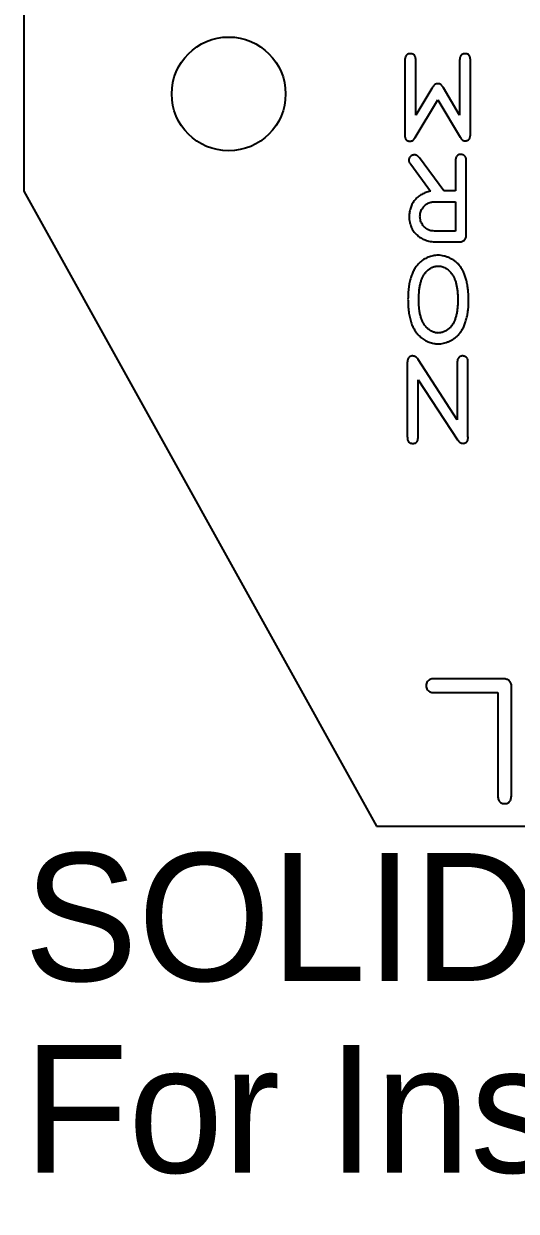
# Model space of a CAD drawing. Header units: inches. Extents: x -1.74 to 2.38, y -4.83 to 1.06.
# Drawn here: x -1.738 to -1.004, y -4.831 to -3.063 of the extents above; entities that cross this region are included whole.
import ezdxf

# ---------------------------------------------------------------- set-up
doc = ezdxf.new("R2010")
doc.units = ezdxf.units.IN
doc.header["$MEASUREMENT"] = 0
doc.styles.add('SLDTEXTSTYLE0', font='Arail.ttf')

msp = doc.modelspace()

# ---------------------------------------------------------------- linework, layer by layer
at = {"color": 1, "linetype": 'Continuous', "lineweight": 25}
for p, q in [((-1.7375, 1.0625), (-1.7375, -3.3125)), ((-1.1702, -3.1165), (-1.1702, -3.2292)), ((-1.1541, -3.199), (-1.1541, -3.1175)), ((-1.0887, -3.1179), (-1.0887, -3.199)), ((-1.0726, -3.2271), (-1.0726, -3.1182)), ((-1.1302, -3.1593), (-1.1541, -3.199)), ((-1.0887, -3.199), (-1.113, -3.1583)), ((-1.1549, -3.2326), (-1.1214, -3.1763)), ((-1.1214, -3.1763), (-1.0879, -3.2318)), ((-1.1124, -3.3119), (-1.1487, -3.2627)), ((-1.095, -3.2682), (-1.095, -3.3119)), ((-1.079, -3.3765), (-1.079, -3.2689)), ((-1.1615, -3.2722), (-1.1323, -3.3125)), ((-1.7375, -3.3125), (-1.2125, -4.2575)), ((-1.095, -3.3119), (-1.1124, -3.3119)), ((-1.1231, -3.328), (-1.095, -3.328)), ((-1.095, -3.328), (-1.095, -3.3717)), ((-1.095, -3.3717), (-1.1245, -3.3717)), ((-1.1239, -3.3877), (-1.0908, -3.3877)), ((-1.1206, -3.5395), (-1.1206, -3.5395)), ((-1.1666, -3.5667), (-1.1666, -3.678)), ((-1.0923, -3.6526), (-1.1505, -3.5628)), ((-1.0923, -3.5669), (-1.0923, -3.6526)), ((-1.0763, -3.6777), (-1.0763, -3.5681)), ((-1.1505, -3.6773), (-1.1505, -3.5929)), ((-1.1505, -3.5929), (-1.0921, -3.6822)), ((-1.0244, -4.0382), (-1.1232, -4.0382)), ((-1.1252, -4.0585), (-1.0319, -4.0585)), ((-1.0319, -4.0585), (-1.0319, -4.2116)), ((-1.0115, -4.2116), (-1.0115, -4.0519)), ((-1.2125, -4.2575), (-0.0625, -4.2575))]:
    msp.add_line(p, q, dxfattribs=at)
msp.add_circle((-1.4325, -3.1675), 0.0847, dxfattribs=at)
for points, knots in [([(-1.1623, -3.1076), (-1.1628, -3.1076), (-1.164, -3.1077), (-1.1656, -3.1081), (-1.1669, -3.1089), (-1.1681, -3.1098), (-1.169, -3.1111), (-1.1696, -3.1127), (-1.17, -3.1145), (-1.1701, -3.1158), (-1.1702, -3.1165)], [0, 0, 0, 0, 0.132713, 0.252265, 0.363903, 0.472404, 0.585277, 0.708362, 0.846212, 1, 1, 1, 1]), ([(-1.1547, -3.1116), (-1.1551, -3.111), (-1.1558, -3.1099), (-1.1576, -3.1086), (-1.1598, -3.1079), (-1.1614, -3.1077), (-1.1623, -3.1076)], [0, 0, 0, 0, 0.230738, 0.462129, 0.711791, 1, 1, 1, 1]), ([(-1.0805, -3.1076), (-1.0813, -3.1077), (-1.0829, -3.1078), (-1.0851, -3.1088), (-1.0869, -3.1101), (-1.0876, -3.1114), (-1.0879, -3.112)], [0, 0, 0, 0, 0.264173, 0.52785, 0.771962, 1, 1, 1, 1]), ([(-1.0726, -3.1182), (-1.0727, -3.1174), (-1.0727, -3.1158), (-1.073, -3.1135), (-1.0736, -3.1117), (-1.0745, -3.1101), (-1.0756, -3.1089), (-1.077, -3.1081), (-1.0787, -3.1076), (-1.0799, -3.1076), (-1.0805, -3.1076)], [0, 0, 0, 0, 0.16895, 0.315731, 0.445127, 0.5584, 0.663647, 0.767004, 0.877117, 1, 1, 1, 1]), ([(-1.1541, -3.1175), (-1.1541, -3.1167), (-1.1541, -3.1155), (-1.1543, -3.1138), (-1.1544, -3.1126), (-1.1546, -3.1119), (-1.1547, -3.1116)], [0, 0, 0, 0, 0.373746, 0.642778, 0.836324, 1, 1, 1, 1]), ([(-1.0879, -3.112), (-1.0881, -3.1124), (-1.0883, -3.1131), (-1.0886, -3.1144), (-1.0887, -3.116), (-1.0887, -3.1172), (-1.0887, -3.1179)], [0, 0, 0, 0, 0.195534, 0.395189, 0.647995, 1, 1, 1, 1]), ([(-1.1212, -3.1525), (-1.1217, -3.1525), (-1.1226, -3.1525), (-1.1238, -3.1526), (-1.1249, -3.153), (-1.126, -3.1536), (-1.1269, -3.1545), (-1.1279, -3.1557), (-1.129, -3.1574), (-1.1298, -3.1586), (-1.1302, -3.1593)], [0, 0, 0, 0, 0.112445, 0.21645, 0.311298, 0.402519, 0.505251, 0.638112, 0.803125, 1, 1, 1, 1]), ([(-1.113, -3.1583), (-1.1133, -3.1578), (-1.114, -3.1567), (-1.1149, -3.1554), (-1.1159, -3.1544), (-1.1171, -3.1533), (-1.1189, -3.1525), (-1.1204, -3.1525), (-1.1212, -3.1525)], [0, 0, 0, 0, 0.1799801, 0.3341708, 0.4646223, 0.5710814, 0.7701176, 1, 1, 1, 1]), ([(-1.1702, -3.2292), (-1.1702, -3.2299), (-1.1702, -3.2312), (-1.1699, -3.233), (-1.1694, -3.2346), (-1.1685, -3.2358), (-1.1674, -3.2368), (-1.166, -3.2374), (-1.1644, -3.2377), (-1.1633, -3.2377), (-1.1626, -3.2377)], [0, 0, 0, 0, 0.157138, 0.293657, 0.413846, 0.522798, 0.630234, 0.741011, 0.86118, 1, 1, 1, 1]), ([(-1.1626, -3.2377), (-1.1619, -3.2377), (-1.1604, -3.2377), (-1.1587, -3.2369), (-1.1575, -3.236), (-1.1567, -3.2351), (-1.1558, -3.2339), (-1.1552, -3.2331), (-1.1549, -3.2326)], [0, 0, 0, 0, 0.23655, 0.442392, 0.550927, 0.680922, 0.827996, 1, 1, 1, 1]), ([(-1.0879, -3.2318), (-1.0877, -3.2323), (-1.0871, -3.2333), (-1.0863, -3.2344), (-1.0855, -3.2355), (-1.0844, -3.2364), (-1.0829, -3.2372), (-1.0816, -3.2373), (-1.0809, -3.2373)], [0, 0, 0, 0, 0.180976, 0.334663, 0.468125, 0.579895, 0.780988, 1, 1, 1, 1]), ([(-1.0809, -3.2373), (-1.0802, -3.2373), (-1.079, -3.2373), (-1.0772, -3.2368), (-1.0757, -3.2361), (-1.0746, -3.2349), (-1.0736, -3.2334), (-1.073, -3.2316), (-1.0727, -3.2295), (-1.0726, -3.228), (-1.0726, -3.2271)], [0, 0, 0, 0, 0.1314, 0.247774, 0.354267, 0.461615, 0.572866, 0.697925, 0.838731, 1, 1, 1, 1]), ([(-1.1562, -3.2583), (-1.1568, -3.2583), (-1.1579, -3.2584), (-1.1594, -3.2588), (-1.1608, -3.2595), (-1.1621, -3.2605), (-1.1631, -3.2616), (-1.1638, -3.263), (-1.1643, -3.2644), (-1.1644, -3.2655), (-1.1644, -3.266)], [0, 0, 0, 0, 0.135646, 0.261721, 0.384461, 0.506394, 0.629134, 0.747998, 0.871067, 1, 1, 1, 1]), ([(-1.1644, -3.266), (-1.1644, -3.2665), (-1.1644, -3.2674), (-1.164, -3.2687), (-1.1633, -3.27), (-1.1626, -3.2709), (-1.1623, -3.2713)], [0, 0, 0, 0, 0.226314, 0.465329, 0.719634, 1, 1, 1, 1]), ([(-1.1487, -3.2627), (-1.149, -3.2623), (-1.1496, -3.2616), (-1.1505, -3.2606), (-1.1514, -3.2598), (-1.1525, -3.259), (-1.1541, -3.2584), (-1.1555, -3.2583), (-1.1562, -3.2583)], [0, 0, 0, 0, 0.167316, 0.314257, 0.44369, 0.554631, 0.763519, 1, 1, 1, 1]), ([(-1.0871, -3.2576), (-1.0878, -3.2576), (-1.0889, -3.2576), (-1.0906, -3.2581), (-1.092, -3.2589), (-1.0932, -3.2601), (-1.0941, -3.2616), (-1.0947, -3.2635), (-1.095, -3.2657), (-1.095, -3.2673), (-1.095, -3.2682)], [0, 0, 0, 0, 0.122837, 0.234702, 0.33802, 0.443195, 0.556426, 0.685775, 0.832502, 1, 1, 1, 1]), ([(-1.0792, -3.2635), (-1.0793, -3.2631), (-1.0795, -3.2622), (-1.0801, -3.2611), (-1.0809, -3.2601), (-1.0819, -3.2592), (-1.0831, -3.2585), (-1.0843, -3.258), (-1.0857, -3.2577), (-1.0866, -3.2576), (-1.0871, -3.2576)], [0, 0, 0, 0, 0.123366, 0.242353, 0.362472, 0.483883, 0.610359, 0.735567, 0.865265, 1, 1, 1, 1]), ([(-1.079, -3.2689), (-1.079, -3.2682), (-1.079, -3.2669), (-1.079, -3.2653), (-1.079, -3.2643), (-1.0791, -3.2638), (-1.0792, -3.2635)], [0, 0, 0, 0, 0.430216, 0.695917, 0.868123, 1, 1, 1, 1]), ([(-1.1623, -3.2713), (-1.1621, -3.2714), (-1.1618, -3.2717), (-1.1616, -3.2721), (-1.1615, -3.2722)], [0, 0, 0, 0, 0.599388, 1, 1, 1, 1]), ([(-1.1323, -3.3125), (-1.1334, -3.3127), (-1.1357, -3.3132), (-1.1391, -3.3143), (-1.1422, -3.3155), (-1.1452, -3.317), (-1.148, -3.3187), (-1.1506, -3.3207), (-1.153, -3.3229), (-1.1552, -3.3253), (-1.1572, -3.3279), (-1.159, -3.3306), (-1.1604, -3.3336), (-1.1616, -3.3366), (-1.1626, -3.3398), (-1.1633, -3.3432), (-1.1637, -3.3467), (-1.1638, -3.349), (-1.1638, -3.3502)], [0, 0, 0, 0, 0.067307, 0.132242, 0.195089, 0.256291, 0.317049, 0.37758, 0.437947, 0.499058, 0.559905, 0.6205, 0.681231, 0.741734, 0.803845, 0.867333, 0.932553, 1, 1, 1, 1]), ([(-1.1478, -3.35), (-1.1477, -3.349), (-1.1476, -3.3469), (-1.147, -3.3439), (-1.146, -3.341), (-1.1446, -3.3383), (-1.1428, -3.3358), (-1.1407, -3.3336), (-1.1383, -3.3317), (-1.1365, -3.3307), (-1.1356, -3.3302)], [0, 0, 0, 0, 0.129766, 0.254879, 0.378796, 0.503888, 0.628963, 0.751585, 0.874137, 1, 1, 1, 1]), ([(-1.1356, -3.3302), (-1.1348, -3.3298), (-1.1332, -3.329), (-1.1309, -3.3285), (-1.1289, -3.3282), (-1.1272, -3.328), (-1.1252, -3.328), (-1.1238, -3.328), (-1.1231, -3.328)], [0, 0, 0, 0, 0.211517, 0.424706, 0.540005, 0.674698, 0.828583, 1, 1, 1, 1]), ([(-1.1638, -3.3502), (-1.1638, -3.3516), (-1.1637, -3.3543), (-1.1631, -3.3582), (-1.1622, -3.3619), (-1.1609, -3.3654), (-1.1594, -3.3687), (-1.1575, -3.3718), (-1.1552, -3.3746), (-1.1526, -3.3773), (-1.1498, -3.3797), (-1.1467, -3.3818), (-1.1435, -3.3836), (-1.14, -3.385), (-1.1363, -3.3862), (-1.1323, -3.387), (-1.1282, -3.3876), (-1.1253, -3.3877), (-1.1239, -3.3877)], [0, 0, 0, 0, 0.066973, 0.130798, 0.192516, 0.252737, 0.311919, 0.370508, 0.42962, 0.489933, 0.550435, 0.610788, 0.671641, 0.733202, 0.796041, 0.861499, 0.929372, 1, 1, 1, 1]), ([(-1.135, -3.3698), (-1.136, -3.3694), (-1.1378, -3.3684), (-1.1403, -3.3666), (-1.1425, -3.3644), (-1.1443, -3.3619), (-1.1458, -3.3592), (-1.1469, -3.3562), (-1.1476, -3.3532), (-1.1477, -3.3511), (-1.1478, -3.35)], [0, 0, 0, 0, 0.1259376, 0.2487599, 0.3728283, 0.4981563, 0.6240939, 0.747043, 0.871982, 1, 1, 1, 1]), ([(-1.1245, -3.3717), (-1.1256, -3.3716), (-1.1277, -3.3716), (-1.1305, -3.3714), (-1.1329, -3.3708), (-1.1343, -3.3702), (-1.135, -3.3698)], [0, 0, 0, 0, 0.316721, 0.566805, 0.782691, 1, 1, 1, 1]), ([(-1.0908, -3.3877), (-1.0898, -3.3877), (-1.088, -3.3878), (-1.0854, -3.3873), (-1.0833, -3.3865), (-1.0815, -3.3853), (-1.0802, -3.3836), (-1.0793, -3.3815), (-1.0789, -3.3791), (-1.079, -3.3774), (-1.079, -3.3765)], [0, 0, 0, 0, 0.152563, 0.285872, 0.403042, 0.511865, 0.618926, 0.7312, 0.856993, 1, 1, 1, 1]), ([(-1.121, -3.4076), (-1.1222, -3.4077), (-1.1246, -3.4078), (-1.1283, -3.4084), (-1.1319, -3.4093), (-1.1356, -3.4106), (-1.1391, -3.4122), (-1.1424, -3.4141), (-1.1456, -3.4163), (-1.1475, -3.4179), (-1.1484, -3.4188)], [0, 0, 0, 0, 0.1190169, 0.2401863, 0.3647236, 0.492817, 0.6221609, 0.7482618, 0.8746122, 1, 1, 1, 1]), ([(-1.088, -3.4239), (-1.089, -3.4227), (-1.091, -3.4204), (-1.0946, -3.4174), (-1.0985, -3.4146), (-1.1028, -3.4122), (-1.1073, -3.4102), (-1.1119, -3.4088), (-1.1164, -3.4079), (-1.1195, -3.4077), (-1.121, -3.4076)], [0, 0, 0, 0, 0.121092, 0.243919, 0.369915, 0.501016, 0.631465, 0.757614, 0.879349, 1, 1, 1, 1]), ([(-1.1484, -3.4188), (-1.1498, -3.4203), (-1.1526, -3.4233), (-1.1562, -3.4286), (-1.1591, -3.4345), (-1.1615, -3.4411), (-1.1634, -3.4482), (-1.1647, -3.456), (-1.1655, -3.4643), (-1.1656, -3.4701), (-1.1656, -3.4731)], [0, 0, 0, 0, 0.104917, 0.212948, 0.325254, 0.443443, 0.569143, 0.703178, 0.846557, 1, 1, 1, 1]), ([(-1.1386, -3.4323), (-1.138, -3.4317), (-1.1368, -3.4304), (-1.1348, -3.4288), (-1.1326, -3.4273), (-1.1302, -3.4261), (-1.1278, -3.425), (-1.1254, -3.4243), (-1.123, -3.4238), (-1.1214, -3.4237), (-1.1206, -3.4237)], [0, 0, 0, 0, 0.125943, 0.253592, 0.381875, 0.513444, 0.642703, 0.765426, 0.885106, 1, 1, 1, 1]), ([(-1.1206, -3.4237), (-1.1197, -3.4237), (-1.1179, -3.4238), (-1.1152, -3.4244), (-1.1125, -3.4254), (-1.1098, -3.4267), (-1.1072, -3.4283), (-1.1049, -3.4302), (-1.1027, -3.4323), (-1.1015, -3.4339), (-1.1008, -3.4347)], [0, 0, 0, 0, 0.1163714, 0.2336485, 0.3551366, 0.4826437, 0.6123577, 0.7404586, 0.8694449, 1, 1, 1, 1]), ([(-1.0754, -3.4753), (-1.0754, -3.4726), (-1.0755, -3.4672), (-1.0761, -3.4595), (-1.0771, -3.4523), (-1.0784, -3.4456), (-1.0802, -3.4394), (-1.0824, -3.4337), (-1.0849, -3.4285), (-1.087, -3.4254), (-1.088, -3.4239)], [0, 0, 0, 0, 0.1531172, 0.297146, 0.4320185, 0.5592173, 0.6787301, 0.7909719, 0.8980083, 1, 1, 1, 1]), ([(-1.1496, -3.4741), (-1.1495, -3.4717), (-1.1495, -3.4672), (-1.149, -3.4606), (-1.1482, -3.4546), (-1.147, -3.4492), (-1.1455, -3.4442), (-1.1436, -3.4398), (-1.1414, -3.4358), (-1.1395, -3.4334), (-1.1386, -3.4323)], [0, 0, 0, 0, 0.161185, 0.309885, 0.446706, 0.572256, 0.688604, 0.79819, 0.901391, 1, 1, 1, 1]), ([(-1.1008, -3.4347), (-1.1001, -3.4358), (-1.0985, -3.4382), (-1.0965, -3.4422), (-1.0949, -3.4465), (-1.0936, -3.4513), (-1.0927, -3.4565), (-1.0919, -3.4622), (-1.0915, -3.4684), (-1.0915, -3.4726), (-1.0914, -3.4749)], [0, 0, 0, 0, 0.100096, 0.204761, 0.314883, 0.431713, 0.556714, 0.693411, 0.840791, 1, 1, 1, 1]), ([(-1.1656, -3.4731), (-1.1656, -3.4748), (-1.1656, -3.478), (-1.1654, -3.4828), (-1.1651, -3.4874), (-1.1645, -3.4918), (-1.1639, -3.496), (-1.163, -3.5), (-1.1621, -3.5039), (-1.161, -3.5075), (-1.1597, -3.511), (-1.1582, -3.5143), (-1.1567, -3.5174), (-1.1549, -3.5202), (-1.1531, -3.523), (-1.151, -3.5255), (-1.1489, -3.5278), (-1.1473, -3.5292), (-1.1465, -3.5299)], [0, 0, 0, 0, 0.080431, 0.157744, 0.231975, 0.303788, 0.372682, 0.438911, 0.50297, 0.564688, 0.624109, 0.681595, 0.737386, 0.791932, 0.845168, 0.897479, 0.948881, 1, 1, 1, 1]), ([(-1.1363, -3.5169), (-1.1374, -3.5158), (-1.1396, -3.5135), (-1.1423, -3.5095), (-1.1446, -3.5049), (-1.1464, -3.4998), (-1.1479, -3.4942), (-1.1489, -3.488), (-1.1495, -3.4812), (-1.1496, -3.4765), (-1.1496, -3.4741)], [0, 0, 0, 0, 0.100871, 0.205152, 0.314772, 0.432547, 0.558901, 0.694635, 0.841464, 1, 1, 1, 1]), ([(-1.0914, -3.4749), (-1.0915, -3.4771), (-1.0915, -3.4815), (-1.0921, -3.4878), (-1.093, -3.4937), (-1.0943, -3.4991), (-1.0959, -3.5041), (-1.0979, -3.5085), (-1.1002, -3.5123), (-1.1021, -3.5145), (-1.103, -3.5155)], [0, 0, 0, 0, 0.156015, 0.302721, 0.440716, 0.570083, 0.690884, 0.801727, 0.904106, 1, 1, 1, 1]), ([(-1.0909, -3.5265), (-1.0896, -3.525), (-1.0871, -3.522), (-1.084, -3.5169), (-1.0813, -3.5112), (-1.0792, -3.5049), (-1.0775, -3.4982), (-1.0762, -3.491), (-1.0755, -3.4833), (-1.0754, -3.478), (-1.0754, -3.4753)], [0, 0, 0, 0, 0.105705, 0.215134, 0.329018, 0.449631, 0.576639, 0.710541, 0.851416, 1, 1, 1, 1]), ([(-1.1206, -3.5235), (-1.1213, -3.5234), (-1.1226, -3.5234), (-1.1247, -3.523), (-1.1267, -3.5224), (-1.1295, -3.5214), (-1.1329, -3.5197), (-1.1352, -3.5178), (-1.1363, -3.5169)], [0.0003825, 0.0003825, 0.0003825, 0.0003825, 0.1152659, 0.2343175, 0.3582089, 0.4887804, 0.7484984, 1, 1, 1, 1]), ([(-1.103, -3.5155), (-1.1036, -3.5161), (-1.1047, -3.5172), (-1.1068, -3.5187), (-1.1089, -3.5201), (-1.1113, -3.5212), (-1.1137, -3.5222), (-1.116, -3.5229), (-1.1183, -3.5233), (-1.1199, -3.5234), (-1.1206, -3.5235)], [0, 0, 0, 0, 0.1233718, 0.2488697, 0.3785628, 0.5115228, 0.6437045, 0.7676051, 0.8867564, 0.9996268, 0.9996268, 0.9996268, 0.9996268]), ([(-1.1465, -3.5299), (-1.1455, -3.5307), (-1.1436, -3.5321), (-1.1406, -3.534), (-1.1374, -3.5357), (-1.1341, -3.537), (-1.1307, -3.5381), (-1.1274, -3.5389), (-1.124, -3.5394), (-1.1217, -3.5395), (-1.1206, -3.5395)], [0, 0, 0, 0, 0.128897, 0.256024, 0.383031, 0.510763, 0.636864, 0.759967, 0.880017, 1, 1, 1, 1]), ([(-1.1206, -3.5395), (-1.1193, -3.5395), (-1.1166, -3.5394), (-1.1127, -3.5387), (-1.1087, -3.5375), (-1.1047, -3.536), (-1.1009, -3.5341), (-1.0973, -3.5319), (-1.0939, -3.5294), (-1.0919, -3.5274), (-1.0909, -3.5265)], [0, 0, 0, 0, 0.118093, 0.238947, 0.362831, 0.491295, 0.621428, 0.748963, 0.874716, 1, 1, 1, 1]), ([(-1.1588, -3.5576), (-1.1594, -3.5576), (-1.1605, -3.5577), (-1.1621, -3.5581), (-1.1635, -3.5589), (-1.1646, -3.5599), (-1.1654, -3.5612), (-1.1661, -3.5628), (-1.1664, -3.5647), (-1.1665, -3.566), (-1.1666, -3.5667)], [0, 0, 0, 0, 0.1296809, 0.2465261, 0.3585085, 0.4662172, 0.5789732, 0.7024736, 0.843136, 1, 1, 1, 1]), ([(-1.1505, -3.5628), (-1.1511, -3.562), (-1.1522, -3.5605), (-1.1542, -3.5588), (-1.1565, -3.5578), (-1.1581, -3.5577), (-1.1588, -3.5576)], [0, 0, 0, 0, 0.290034, 0.543231, 0.774596, 1, 1, 1, 1]), ([(-1.0842, -3.5576), (-1.0848, -3.5576), (-1.086, -3.5577), (-1.0876, -3.5582), (-1.0891, -3.5589), (-1.0902, -3.56), (-1.0911, -3.5613), (-1.0918, -3.5629), (-1.0922, -3.5648), (-1.0923, -3.5662), (-1.0923, -3.5669)], [0, 0, 0, 0, 0.132034, 0.251784, 0.362202, 0.471052, 0.584396, 0.708722, 0.845624, 1, 1, 1, 1]), ([(-1.0771, -3.5616), (-1.0775, -3.561), (-1.0783, -3.5599), (-1.0799, -3.5586), (-1.082, -3.5578), (-1.0834, -3.5577), (-1.0842, -3.5576)], [0, 0, 0, 0, 0.2471869, 0.485102, 0.7299147, 1, 1, 1, 1]), ([(-1.0763, -3.5681), (-1.0763, -3.5673), (-1.0763, -3.5659), (-1.0764, -3.564), (-1.0766, -3.5627), (-1.0769, -3.5619), (-1.0771, -3.5616)], [0, 0, 0, 0, 0.3764489, 0.6390472, 0.831738, 1, 1, 1, 1]), ([(-1.1666, -3.678), (-1.1665, -3.6788), (-1.1665, -3.6803), (-1.1662, -3.6824), (-1.1656, -3.6841), (-1.1647, -3.6855), (-1.1635, -3.6866), (-1.1621, -3.6874), (-1.1604, -3.6877), (-1.1593, -3.6877), (-1.1586, -3.6877)], [0, 0, 0, 0, 0.163938, 0.306432, 0.431186, 0.541686, 0.648056, 0.754622, 0.871099, 1, 1, 1, 1]), ([(-1.1586, -3.6877), (-1.158, -3.6877), (-1.1567, -3.6877), (-1.1549, -3.6873), (-1.1535, -3.6865), (-1.1523, -3.6854), (-1.1514, -3.684), (-1.1509, -3.6821), (-1.1505, -3.6798), (-1.1505, -3.6782), (-1.1505, -3.6773)], [0, 0, 0, 0, 0.131008, 0.246734, 0.350557, 0.449595, 0.555441, 0.681283, 0.82667, 1, 1, 1, 1]), ([(-1.0921, -3.6822), (-1.0918, -3.6827), (-1.0912, -3.6836), (-1.0901, -3.6848), (-1.0892, -3.6858), (-1.0879, -3.6868), (-1.0861, -3.6876), (-1.0846, -3.6877), (-1.0838, -3.6877)], [0, 0, 0, 0, 0.169893, 0.318971, 0.452364, 0.567714, 0.780051, 1, 1, 1, 1]), ([(-1.0838, -3.6877), (-1.083, -3.6876), (-1.0815, -3.6875), (-1.0794, -3.6865), (-1.0776, -3.685), (-1.077, -3.6836), (-1.0767, -3.683)], [0, 0, 0, 0, 0.257916, 0.515025, 0.763721, 1, 1, 1, 1]), ([(-1.0767, -3.683), (-1.0766, -3.6827), (-1.0764, -3.6821), (-1.0763, -3.681), (-1.0762, -3.6796), (-1.0763, -3.6784), (-1.0763, -3.6777)], [0, 0, 0, 0, 0.16399, 0.339564, 0.598586, 1, 1, 1, 1]), ([(-1.1314, -4.0387), (-1.1324, -4.0392), (-1.1344, -4.0401), (-1.1367, -4.0423), (-1.1382, -4.0452), (-1.1385, -4.0474), (-1.1386, -4.0485)], [0, 0, 0, 0, 0.259492, 0.497755, 0.736323, 1, 1, 1, 1]), ([(-1.1232, -4.0382), (-1.124, -4.0382), (-1.1253, -4.0382), (-1.127, -4.0382), (-1.1283, -4.0382), (-1.1294, -4.0382), (-1.1304, -4.0383), (-1.1311, -4.0386), (-1.1314, -4.0387)], [0, 0, 0, 0, 0.270371, 0.477815, 0.635946, 0.739786, 0.884377, 1, 1, 1, 1]), ([(-1.0115, -4.0519), (-1.0115, -4.0509), (-1.0114, -4.0488), (-1.0119, -4.046), (-1.0128, -4.0435), (-1.0143, -4.0415), (-1.0161, -4.0399), (-1.0185, -4.0389), (-1.0213, -4.0383), (-1.0233, -4.0382), (-1.0244, -4.0382)], [0, 0, 0, 0, 0.1466653, 0.2778753, 0.3931467, 0.5018187, 0.6106319, 0.7246978, 0.8537571, 1, 1, 1, 1]), ([(-1.1386, -4.0485), (-1.1385, -4.0496), (-1.1383, -4.0517), (-1.1367, -4.0545), (-1.1345, -4.0569), (-1.1326, -4.0576), (-1.1316, -4.058)], [0, 0, 0, 0, 0.25218, 0.505818, 0.756449, 1, 1, 1, 1]), ([(-1.1316, -4.058), (-1.1312, -4.0581), (-1.1305, -4.0584), (-1.1291, -4.0585), (-1.1274, -4.0585), (-1.126, -4.0585), (-1.1252, -4.0585)], [0, 0, 0, 0, 0.187597, 0.37633, 0.625845, 1, 1, 1, 1]), ([(-1.0319, -4.2116), (-1.0319, -4.2125), (-1.0318, -4.2144), (-1.0313, -4.217), (-1.0305, -4.2192), (-1.0294, -4.221), (-1.0279, -4.2224), (-1.0261, -4.2234), (-1.024, -4.2239), (-1.0226, -4.224), (-1.0218, -4.224)], [0, 0, 0, 0, 0.161148, 0.30262, 0.427582, 0.540774, 0.648414, 0.757043, 0.871582, 1, 1, 1, 1]), ([(-1.0218, -4.224), (-1.021, -4.224), (-1.0195, -4.2239), (-1.0174, -4.2233), (-1.0157, -4.2223), (-1.0142, -4.2209), (-1.0131, -4.2191), (-1.0123, -4.2169), (-1.0117, -4.2144), (-1.0116, -4.2126), (-1.0115, -4.2116)], [0, 0, 0, 0, 0.126969, 0.242804, 0.351264, 0.461144, 0.575007, 0.698636, 0.839678, 1, 1, 1, 1])]:
    msp.add_open_spline(points, degree=3, knots=knots, dxfattribs=at)

# ---------------------------------------------------------------- texts
at = {"color": 7, "linetype": 'Continuous', "char_height": 0.1903, "attachment_point": 1, "style": 'SLDTEXTSTYLE0'}
for s, insert in [('SOLIDWORKS Educational Product.', (-1.7375, -4.2976)), ('For Instructional Use Only.', (-1.7375, -4.5831))]:
    msp.add_mtext(s, dxfattribs=dict(at, insert=insert))

doc.saveas('drawing.dxf')
